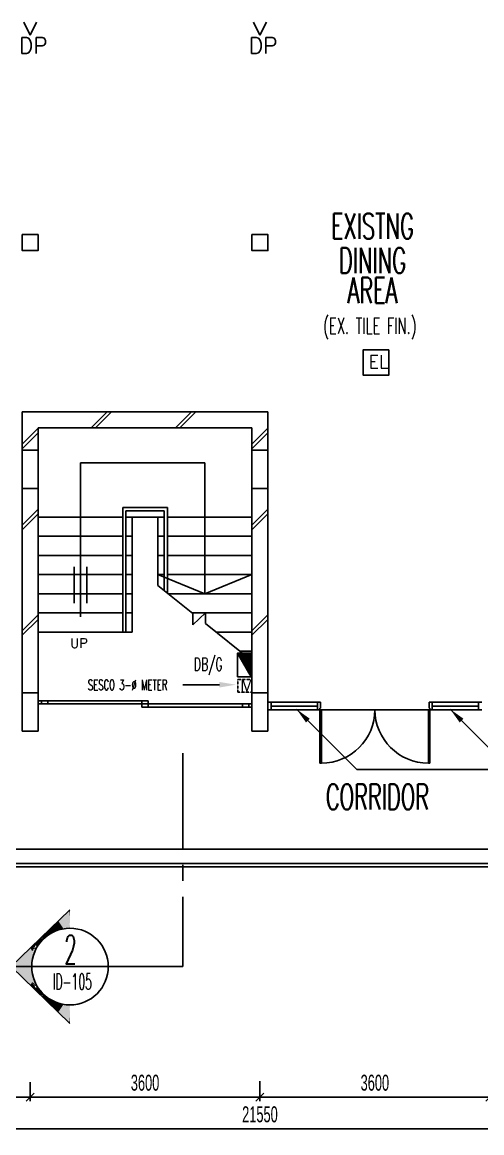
# Model space of a CAD drawing. Extents: x 33440 to 82647, y -26226 to 14644.
# Drawn here: x 47915 to 55115, y -22093 to -4702 of the extents above; entities that cross this region are included whole.
import ezdxf
from ezdxf.enums import TextEntityAlignment as Align

# ---------------------------------------------------------------- set-up
doc = ezdxf.new("R2010")
doc.units = 0
doc.header["$MEASUREMENT"] = 0
doc.header["$PDMODE"] = 35
doc.linetypes.add('CENTER2', pattern=[1.125, 0.75, -0.125, 0.125, -0.125])
doc.linetypes.add('HIDDEN', pattern=[0.375, 0.25, -0.125])
doc.layers.get('0').update_dxf_attribs({"linetype": 'CONTINUOUS'})
doc.layers.get('DEFPOINTS').update_dxf_attribs({"linetype": 'CONTINUOUS'})
for name, color, linetype in [('ARROW', 11, 'CONTINUOUS'), ('EL', 2, 'CONTINUOUS'), ('EXISTING', 7, 'CONTINUOUS'), ('LABEL', 3, 'CONTINUOUS'), ('SEC', 5, 'CONTINUOUS'), ('SPEC', 2, 'CONTINUOUS')]:
    doc.layers.add(name, color=color, linetype=linetype)
doc.styles.add('R100', font='ic-romns.shx', dxfattribs={"width": 0.6, "height": 250})
doc.styles.add('ROMANS', font='romans')
doc.styles.add('SIMPLEX', font='SIMPLEX.shx')
doc.dimstyles.new('R100', dxfattribs={"dimtxt": 250, "dimasz": 125, "dimexe": 60, "dimexo": 60, "dimgap": 100, "dimtad": 1, "dimtoh": 1, "dimdec": 0, "dimzin": 0, "dimdsep": 46, "dimtxsty": 'R100', "dimblk1": 'OBLIQUE', "dimblk2": 'OBLIQUE', "dimsah": 1, "dimcen": 0, "dimdle": 60, "dimclrd": 9, "dimclre": 9, "dimclrt": 2, "dimadec": 0, "dimazin": 0, "dimtfac": 1, "dimtdec": 0, "dimtofl": 0, "dimtmove": 2, "dimatfit": 3, "dimldrblk": 'OBLIQUE', "dimfxl": 1, "dimtolj": 1, "dimtzin": 0, "dimarcsym": 0})

# ---------------------------------------------------------------- blocks, each defined once
blk = doc.blocks.new('_OBLIQUE')
at = {"color": 0, "linetype": 'ByBlock', "ltscale": 2000}
blk.add_line((-0.5, -0.5), (0.5, 0.5), dxfattribs=at)
blk = doc.blocks.new('*D18')
at = {"layer": 'DEFPOINTS', "color": 0, "linetype": 'ByBlock', "ltscale": 2000}
for p in [(48040, -21241), (51640, -21226), (51640, -21535)]:
    blk.add_point(p, dxfattribs=at)
at = {"layer": 'LABEL', "color": 9, "linetype": 'ByBlock', "lineweight": -2, "ltscale": 2000}
for p, q in [((48040, -21301), (48040, -21595)), ((51640, -21286), (51640, -21595)), ((47980, -21535), (51700, -21535))]:
    blk.add_line(p, q, dxfattribs=at)
at = {"layer": 'LABEL', "color": 9, "linetype": 'ByBlock', "lineweight": -2, "ltscale": 2000, "xscale": 125, "yscale": 125, "zscale": 125, "rotation": 180}
blk.add_blockref('_OBLIQUE', (48040, -21535), dxfattribs=at)
at = {"layer": 'LABEL', "color": 9, "linetype": 'ByBlock', "lineweight": -2, "ltscale": 2000, "xscale": 125, "yscale": 125, "zscale": 125}
blk.add_blockref('_OBLIQUE', (51640, -21535), dxfattribs=at)
at = {"layer": 'LABEL', "color": 0, "linetype": 'ByBlock', "ltscale": 2000, "insert": (49840, -21310), "char_height": 250, "attachment_point": 5, "style": 'R100'}
blk.add_mtext('\\A1;3600', dxfattribs=at)
blk = doc.blocks.new('*D20')
at = {"layer": 'DEFPOINTS', "color": 0, "linetype": 'ByBlock', "ltscale": 2000}
for p in [(44440, -20802), (48040, -21241), (48040, -21535)]:
    blk.add_point(p, dxfattribs=at)
at = {"layer": 'LABEL', "color": 9, "linetype": 'ByBlock', "lineweight": -2, "ltscale": 2000}
for p, q in [((44440, -20862), (44440, -21595)), ((48040, -21301), (48040, -21595)), ((44380, -21535), (48100, -21535))]:
    blk.add_line(p, q, dxfattribs=at)
at = {"layer": 'LABEL', "color": 9, "linetype": 'ByBlock', "lineweight": -2, "ltscale": 2000, "xscale": 125, "yscale": 125, "zscale": 125, "rotation": 180}
blk.add_blockref('_OBLIQUE', (44440, -21535), dxfattribs=at)
at = {"layer": 'LABEL', "color": 9, "linetype": 'ByBlock', "lineweight": -2, "ltscale": 2000, "xscale": 125, "yscale": 125, "zscale": 125}
blk.add_blockref('_OBLIQUE', (48040, -21535), dxfattribs=at)
at = {"layer": 'LABEL', "color": 0, "linetype": 'ByBlock', "ltscale": 2000, "insert": (46240, -21310), "char_height": 250, "attachment_point": 5, "style": 'R100'}
blk.add_mtext('\\A1;3600', dxfattribs=at)
blk = doc.blocks.new('*D21')
at = {"layer": 'DEFPOINTS', "color": 0, "linetype": 'ByBlock', "ltscale": 2000}
for p in [(51640, -21226), (55240, -21224), (55240, -21535)]:
    blk.add_point(p, dxfattribs=at)
at = {"layer": 'LABEL', "color": 9, "linetype": 'ByBlock', "lineweight": -2, "ltscale": 2000}
for p, q in [((51640, -21286), (51640, -21595)), ((55240, -21284), (55240, -21595)), ((51580, -21535), (55300, -21535))]:
    blk.add_line(p, q, dxfattribs=at)
at = {"layer": 'LABEL', "color": 9, "linetype": 'ByBlock', "lineweight": -2, "ltscale": 2000, "xscale": 125, "yscale": 125, "zscale": 125, "rotation": 180}
blk.add_blockref('_OBLIQUE', (51640, -21535), dxfattribs=at)
at = {"layer": 'LABEL', "color": 9, "linetype": 'ByBlock', "lineweight": -2, "ltscale": 2000, "xscale": 125, "yscale": 125, "zscale": 125}
blk.add_blockref('_OBLIQUE', (55240, -21535), dxfattribs=at)
at = {"layer": 'LABEL', "color": 0, "linetype": 'ByBlock', "ltscale": 2000, "insert": (53440, -21310), "char_height": 250, "attachment_point": 5, "style": 'R100'}
blk.add_mtext('\\A1;3600', dxfattribs=at)
blk = doc.blocks.new('SLINE')
at = {"layer": 'ARROW'}
for p, q in [((3733, 1804), (4654, 2693)), ((4235, 2288), (4261, 2258)), ((4054, 1804), (3733, 1804)), ((4054, 1804), (3733, 1804)), ((3733, 1804), (4654, 915)), ((4235, 1320), (4261, 1350))]:
    blk.add_line(p, q, dxfattribs=at)
at = {"layer": 'ARROW', "color": 6}
blk.add_circle((4654, 1804), 600, dxfattribs=at)
at = {"layer": 'ARROW'}
for points in [[(4551, 2399), (4653, 2414), (4473, 2516), (4645, 2683)], [(4653, 2592), (4654, 2691), (4644, 2682)], [(4654, 2440), (4644, 2680), (4654, 2690), (4654, 2577)], [(4372, 2422), (4377, 2418), (4472, 2518)], [(4419, 2356), (4549, 2396), (4376, 2414), (4473, 2513)], [(4380, 2416), (4470, 2514), (4474, 2515), (4378, 2416)], [(4378, 2418), (4472, 2515), (4379, 2416)], [(4547, 2395), (4473, 2512), (4550, 2401), (4474, 2515)], [(4043, 2099), (4295, 2348), (4048, 2101), (4296, 2340)], [(4046, 2099), (4127, 2109), (4160, 2213), (4231, 2282)], [(4125, 2099), (4203, 2201), (4257, 2254), (4231, 2287)], [(4232, 2285), (4235, 2288), (4257, 2254), (4261, 2257)], [(4236, 2287), (4257, 2262), (4302, 2348), (4328, 2307)], [(4257, 2262), (4303, 2291), (4261, 2258), (4257, 2262)], [(4261, 2257), (4257, 2262), (4301, 2289)], [(4325, 2305), (4297, 2348), (4419, 2353), (4374, 2422)], [(4419, 2353), (4408, 2366), (4415, 2361)], [(4547, 2395), (4614, 2404), (4549, 2397), (4607, 2407)], [(4614, 2402), (4609, 2407), (4654, 2402), (4654, 2415)], [(4054, 1804), (4041, 2015), (3952, 2015), (4043, 2102)], [(4033, 2099), (4061, 2046), (4132, 2107), (4122, 2142)], [(4051, 1855), (4038, 2102), (4069, 2122), (4064, 2038)], [(4054, 1807), (4069, 2124), (4130, 2107), (4066, 2046)], [(4066, 2051), (4098, 2104), (4125, 2104), (4066, 2045)], [(4071, 2058), (4122, 2102), (4102, 2102)], [(4130, 2112), (4127, 2115), (4146, 2141), (4150, 2133)], [(4129, 2093), (4128, 2108), (4136, 2114), (4132, 2099)], [(4132, 2099), (4183, 2208), (4211, 2206), (4219, 2257)], [(4134, 2116), (4162, 2172), (4146, 2131), (4132, 2112)], [(4146, 2140), (4162, 2163), (4150, 2138), (4163, 2163)], [(3739, 1804), (4049, 1804), (3949, 2018), (4041, 2008)], [(4053, 1828), (4062, 2044), (4064, 2033), (4053, 1826)], [(4054, 1832), (4059, 2044), (4064, 2044), (4056, 1890)], [(3739, 1804), (4049, 1804), (3949, 1590), (4041, 1600)], [(4054, 1804), (4041, 1593), (3952, 1593), (4043, 1506)], [(4051, 1753), (4038, 1506), (4069, 1486), (4064, 1570)], [(4049, 1806), (4054, 1804), (4048, 1813)], [(4049, 1802), (4054, 1804), (4048, 1795)], [(4053, 1780), (4062, 1564), (4064, 1575), (4053, 1782)], [(4054, 1801), (4069, 1484), (4130, 1501), (4066, 1562)], [(4054, 1776), (4059, 1564), (4064, 1564), (4056, 1718)], [(4033, 1509), (4061, 1562), (4132, 1501), (4122, 1466)], [(4043, 1509), (4295, 1260), (4048, 1507), (4296, 1268)], [(4046, 1509), (4127, 1499), (4160, 1395), (4231, 1326)], [(4066, 1557), (4098, 1504), (4125, 1504), (4066, 1563)], [(4071, 1550), (4122, 1506), (4102, 1506)], [(4125, 1509), (4203, 1407), (4257, 1354), (4231, 1321)], [(4130, 1496), (4127, 1493), (4146, 1467), (4150, 1475)], [(4129, 1515), (4128, 1500), (4136, 1494), (4132, 1509)], [(4132, 1509), (4183, 1400), (4211, 1402), (4219, 1351)], [(4134, 1492), (4162, 1436), (4146, 1477), (4132, 1496)], [(4146, 1468), (4162, 1445), (4150, 1470), (4163, 1445)], [(4232, 1323), (4235, 1320), (4257, 1354), (4261, 1351)], [(4236, 1321), (4257, 1346), (4302, 1260), (4328, 1301)], [(4261, 1351), (4257, 1346), (4301, 1319)], [(4257, 1346), (4303, 1317), (4261, 1350), (4257, 1346)], [(4325, 1303), (4297, 1260), (4419, 1255), (4374, 1186)], [(4419, 1252), (4549, 1212), (4376, 1194), (4473, 1095)], [(4419, 1255), (4408, 1242), (4415, 1247)], [(4372, 1186), (4377, 1190), (4472, 1090)], [(4378, 1190), (4472, 1093), (4379, 1192)], [(4380, 1192), (4470, 1094), (4474, 1093), (4378, 1192)], [(4547, 1213), (4473, 1096), (4550, 1207), (4474, 1093)], [(4551, 1209), (4653, 1194), (4473, 1092), (4645, 925)], [(4547, 1213), (4614, 1204), (4549, 1211), (4607, 1201)], [(4614, 1206), (4609, 1201), (4654, 1206), (4654, 1193)], [(4654, 1168), (4644, 928), (4654, 918), (4654, 1031)], [(4653, 1016), (4654, 917), (4644, 926)]]:
    blk.add_solid(points, dxfattribs=at)
blk = doc.blocks.new('*D10')
at = {"layer": 'DEFPOINTS', "color": 0, "linetype": 'ByBlock', "ltscale": 2000}
for p in [(40865, -20565), (62415, -20565), (62415, -22030)]:
    blk.add_point(p, dxfattribs=at)
at = {"layer": 'LABEL', "color": 9, "linetype": 'ByBlock', "lineweight": -2, "ltscale": 2000}
for p, q in [((40865, -20625), (40865, -22090)), ((62415, -20625), (62415, -22090)), ((40805, -22030), (62475, -22030))]:
    blk.add_line(p, q, dxfattribs=at)
at = {"layer": 'LABEL', "color": 9, "linetype": 'ByBlock', "lineweight": -2, "ltscale": 2000, "xscale": 125, "yscale": 125, "zscale": 125, "rotation": 180}
blk.add_blockref('_OBLIQUE', (40865, -22030), dxfattribs=at)
at = {"layer": 'LABEL', "color": 9, "linetype": 'ByBlock', "lineweight": -2, "ltscale": 2000, "xscale": 125, "yscale": 125, "zscale": 125}
blk.add_blockref('_OBLIQUE', (62415, -22030), dxfattribs=at)
at = {"layer": 'LABEL', "color": 0, "linetype": 'ByBlock', "ltscale": 2000, "insert": (51640, -21805), "char_height": 250, "attachment_point": 5, "style": 'R100'}
blk.add_mtext('\\A1;21550', dxfattribs=at)

msp = doc.modelspace()

# ---------------------------------------------------------------- linework, layer by layer
at = {"color": 7}
msp.add_line((49263.4, -19490.1), (48063.5, -19490.1), dxfattribs=at)
at = {"layer": 'EL', "color": 7}
for p, q in [((47939.1, -4702.2), (48040.3, -4904.7)), ((48040.3, -4904.7), (48141.6, -4702.2)), ((51539.1, -4702.2), (51640.3, -4904.7)), ((51640.3, -4904.7), (51741.6, -4702.2))]:
    msp.add_line(p, q, dxfattribs=at)
msp.add_lwpolyline([(53658.6, -9830.7), (53258.6, -9830.7), (53258.6, -10230.7), (53658.6, -10230.7)], close=True, dxfattribs=at)
at = {"layer": 'EXISTING', "color": 7}
for p, q in [((47915.3, -10802.2), (51765.3, -10802.2)), ((47915.3, -10802.2), (47915.3, -11402.2)), ((49244.2, -10802.2), (48994.2, -11052.2)), ((49314.9, -10802.2), (49064.9, -11052.2)), ((50565.2, -10802.2), (50315.2, -11052.2)), ((50635.9, -10802.2), (50385.9, -11052.2)), ((51765.3, -10802.2), (51765.3, -11402.2)), ((48165.3, -11061.1), (47915.3, -11311.1)), ((48165.3, -11052.2), (51515.3, -11052.2)), ((48165.3, -11052.2), (48165.3, -11402.2)), ((51515.3, -11052.2), (51515.3, -11402.2)), ((51765.3, -11061.1), (51515.3, -11311.1)), ((48165.3, -11131.8), (47915.3, -11381.8)), ((51765.3, -11131.8), (51515.3, -11381.8)), ((48827.8, -14012.2), (48827.8, -11599.4)), ((48827.8, -11599.4), (50777.8, -11599.4)), ((50777.8, -13652.2), (50777.8, -11599.4)), ((47915.3, -12002.2), (47915.3, -15202.2)), ((48165.3, -12002.2), (48165.3, -15202.2)), ((51515.3, -15202.2), (51515.3, -12002.2)), ((51765.3, -12002.2), (51765.3, -15202.2)), ((48165.3, -12328.1), (47915.3, -12578.1)), ((49490.3, -12302.2), (49490.3, -14252.2)), ((49490.3, -12302.2), (50190.3, -12302.2)), ((50190.3, -12302.2), (50190.3, -13641.3)), ((51765.3, -12328.1), (51515.3, -12578.1)), ((48165.3, -12398.8), (47915.3, -12648.8)), ((48165.3, -12452.2), (49490.3, -12452.2)), ((49540.3, -12352.2), (49540.3, -14252.2)), ((49540.3, -12352.2), (50140.3, -12352.2)), ((49540.3, -12452.2), (50140.3, -12452.2)), ((49640.3, -12452.2), (49640.3, -14252.2)), ((50040.3, -12452.2), (50040.3, -13521.1)), ((50140.3, -12352.2), (50140.3, -13601.2)), ((50190.3, -12452.2), (51515.3, -12452.2)), ((51765.3, -12398.8), (51515.3, -12648.8)), ((48165.3, -12752.2), (49490.3, -12752.2)), ((49540.3, -12752.2), (49640.3, -12752.2)), ((50040.3, -12752.2), (50140.3, -12752.2)), ((50190.3, -12752.2), (51515.3, -12752.2)), ((48165.3, -13052.2), (49490.3, -13052.2)), ((49540.3, -13052.2), (49640.3, -13052.2)), ((50040.3, -13052.2), (50140.3, -13052.2)), ((50190.3, -13052.2), (51515.3, -13052.2)), ((48165.3, -13352.2), (49490.3, -13352.2)), ((48727.8, -13801.2), (48727.8, -13229.4)), ((48927.8, -13801.2), (48927.8, -13229.4)), ((49540.3, -13352.2), (49640.3, -13352.2)), ((50777.8, -13652.2), (50040.3, -13352.2)), ((50040.3, -13352.2), (50140.3, -13352.2)), ((50190.3, -13352.2), (51515.3, -13352.2)), ((50777.8, -13652.2), (51515.3, -13352.2)), ((50040.3, -13521.1), (50590, -13961.4)), ((48165.3, -13652.2), (49490.3, -13652.2)), ((49540.3, -13652.2), (49640.3, -13652.2)), ((50204, -13652.2), (51515.3, -13652.2)), ((48165.3, -13982.1), (47915.3, -14232.1)), ((48165.3, -14052.8), (47915.3, -14302.8)), ((48165.3, -13952.2), (49490.3, -13952.2)), ((49540.3, -13952.2), (49640.3, -13952.2)), ((50578.6, -13952.2), (51515.3, -13952.2)), ((50590, -14138.4), (50786, -13952.2)), ((50590, -13961.4), (50590, -14138.4)), ((50786, -13952.2), (50786, -14118.3)), ((51765.3, -13982.1), (51515.3, -14232.1)), ((51765.3, -14052.8), (51515.3, -14302.8)), ((48165.3, -14252.2), (49640.3, -14252.2)), ((50786, -14118.3), (51515.3, -14702.3)), ((50953.3, -14252.2), (51515.3, -14252.2)), ((51327.9, -14552.2), (51515.3, -14552.2)), ((49890.3, -15427.2), (49890.3, -15327.2)), ((49890.3, -15377.2), (50665.3, -15377.2)), ((51765.3, -15352.2), (52540.3, -15352.2)), ((51765.3, -15467.2), (52540.3, -15467.2)), ((51815.3, -15467.2), (51815.3, -15352.2)), ((52540.3, -15467.2), (52540.3, -15352.2)), ((52590.3, -15352.2), (52540.3, -15352.2)), ((52540.3, -15467.2), (52577.3, -15467.2)), ((52577.3, -15467.2), (52577.3, -15442.2)), ((52577.3, -15442.2), (52590.3, -15442.2)), ((52577.3, -15467.2), (52577.3, -16305.2)), ((52602.3, -15467.2), (52577.3, -15467.2)), ((52590.3, -15442.2), (52590.3, -15352.2)), ((52602.3, -15467.2), (52602.3, -16305.7)), ((52602.3, -15467.2), (54278.3, -15467.2)), ((54278.3, -15467.2), (54278.3, -16305.7)), ((54278.3, -15467.2), (54303.3, -15467.2)), ((54290.3, -15352.2), (54340.3, -15352.2)), ((54290.3, -15442.2), (54290.3, -15352.2)), ((54303.3, -15442.2), (54290.3, -15442.2)), ((54303.3, -15467.2), (54303.3, -15442.2)), ((54303.3, -15467.2), (54303.3, -16305.2)), ((54340.3, -15467.2), (54303.3, -15467.2)), ((55115.3, -15352.2), (54340.3, -15352.2)), ((54340.3, -15467.2), (54340.3, -15352.2)), ((55115.3, -15467.2), (54340.3, -15467.2)), ((55065.3, -15467.2), (55065.3, -15352.2)), ((52602.3, -16305.2), (52577.3, -16305.2)), ((54278.3, -16305.2), (54303.3, -16305.2)), ((38552.8, -17652.2), (59852.8, -17652.2)), ((38277.8, -17877.2), (59627.8, -17877.2)), ((38227.8, -17927.2), (59577.8, -17927.2))]:
    msp.add_line(p, q, dxfattribs=at)
at = {"layer": 'EXISTING', "color": 7, "linetype": 'Continuous', "ltscale": 1000}
for p, q in [((51290.6, -14580.3), (51504.7, -14952.9)), ((51304.6, -14580.3), (51504.7, -14928.5)), ((51318.1, -14580.3), (51504.7, -14904.9)), ((51331.7, -14580.3), (51504.7, -14881.3)), ((51345.3, -14580.3), (51504.7, -14857.7)), ((51358.9, -14580.3), (51504.7, -14834.1)), ((51372.4, -14580.3), (51504.7, -14810.5)), ((51386, -14580.3), (51504.7, -14786.8)), ((51399.6, -14580.3), (51504.7, -14763.2)), ((51413.2, -14580.3), (51504.7, -14739.6)), ((51426.7, -14580.3), (51504.7, -14716)), ((51440.3, -14580.3), (51504.7, -14692.4)), ((51453.9, -14580.3), (51504.7, -14668.8)), ((51453.9, -14580.3), (51504.7, -14668.8)), ((51467.4, -14580.3), (51504.7, -14645.2)), ((51481, -14580.3), (51504.7, -14621.5))]:
    msp.add_line(p, q, dxfattribs=at)
at = {"layer": 'EXISTING', "color": 7, "ltscale": 500}
for p, q in [((49890.3, -15327.2), (48165.3, -15327.2)), ((51515.3, -15377.2), (48165.3, -15377.2)), ((48215.3, -15377.2), (48215.3, -15327.2)), ((48315.3, -15377.2), (48315.3, -15327.2)), ((49790.3, -15327.2), (49790.3, -15377.2)), ((49790.3, -15377.2), (49790.3, -15427.2)), ((51515.3, -15427.2), (49790.3, -15427.2)), ((49890.3, -15327.2), (49890.3, -15377.2)), ((49890.3, -15377.2), (49890.3, -15427.2)), ((51365.3, -15427.2), (51365.3, -15377.2)), ((51465.3, -15427.2), (51465.3, -15377.2)), ((52540.3, -15409.7), (51815.3, -15409.7)), ((54340.3, -15409.7), (55065.3, -15409.7))]:
    msp.add_line(p, q, dxfattribs=at)
at = {"layer": 'EXISTING', "color": 7}
for points in [[(47915.3, -8027.2), (48165.3, -8027.2), (48165.3, -8277.2), (47915.3, -8277.2)], [(51515.3, -8027.2), (51765.3, -8027.2), (51765.3, -8277.2), (51515.3, -8277.2)], [(47915.3, -12002.2), (47915.3, -11402.2), (48165.3, -11402.2), (48165.3, -12002.2)], [(51765.3, -12002.2), (51765.3, -11402.2), (51515.3, -11402.2), (51515.3, -12002.2)]]:
    msp.add_lwpolyline(points, close=True, dxfattribs=at)
at = {"layer": 'EXISTING', "color": 7, "linetype": 'Continuous', "ltscale": 1000}
msp.add_lwpolyline([(51290.6, -14952.9), (51290.6, -14580.3), (51504.7, -14580.3), (51504.7, -14952.9)], close=True, dxfattribs=at)
msp.add_lwpolyline([(51290.6, -14952.9), (51290.6, -14580.3), (51504.7, -14580.3), (51504.7, -14952.9)], close=True, dxfattribs=at)
at = {"layer": 'EXISTING', "color": 7, "ltscale": 500}
for points in [[(48165.3, -15802.2), (48165.3, -15202.2), (47915.3, -15202.2), (47915.3, -15802.2)], [(51765.3, -15802.2), (51765.3, -15202.2), (51515.3, -15202.2), (51515.3, -15802.2)]]:
    msp.add_lwpolyline(points, close=True, dxfattribs=at)
at = {"layer": 'EXISTING', "color": 7}
for centre, start, end in [((52602.3, -15467.2), 270, 0), ((54278.3, -15467.2), 180, 270)]:
    msp.add_arc(centre, 838, start, end, dxfattribs=at)
at = {"layer": 'SEC', "color": 7, "linetype": 'CENTER2', "ltscale": 2000}
for p, q in [((50429.3, -16148.7), (50429.3, -19490.1)), ((50429.3, -19490.1), (49263.4, -19490.1))]:
    msp.add_line(p, q, dxfattribs=at)
at = {"layer": 'SPEC', "color": 7}
for p, q in [((51004.7, -15076.4), (50431.5, -15076.4)), ((52214.6, -15461.5), (53158.6, -16405.5)), ((54621.8, -15461.5), (55565.9, -16405.5)), ((53158.6, -16405.5), (57868.5, -16405.5))]:
    msp.add_line(p, q, dxfattribs=at)
at = {"layer": 'SPEC', "color": 7, "linetype": 'HIDDEN'}
msp.add_lwpolyline([(51293.5, -14994.7), (51510.2, -14994.7), (51510.2, -15194), (51293.5, -15194)], close=True, dxfattribs=at)
at = {"layer": 'SPEC', "color": 7}
msp.add_solid([(51004.7, -15033.2), (51004.7, -15119.6), (51263.9, -15076.4)], dxfattribs=at)
at = {"layer": 'SPEC', "color": 7, "linetype": 'ByBlock'}
for points in [[(52214.6, -15461.5), (52420.8, -15608.8), (52361.9, -15667.7)], [(54621.8, -15461.5), (54828.1, -15608.8), (54769.1, -15667.7)]]:
    msp.add_solid(points, dxfattribs=at)

# ---------------------------------------------------------------- block references
at = {"layer": 'ARROW', "color": 7, "xscale": 0.9998999999952503, "yscale": 0.9998999999988882, "zscale": 0.9999}
msp.add_blockref('SLINE', (44010, -21293.9), dxfattribs=at)

# ---------------------------------------------------------------- texts
at = {"layer": 'ARROW', "color": 7, "style": 'SIMPLEX', "width": 0.5}
msp.add_text('2', height=450, dxfattribs=at).set_placement((48576.8, -19447.2))
msp.add_text('ID-105', height=249.97, dxfattribs=at).set_placement((49008.8, -19851), align=Align.RIGHT)
at = {"layer": 'EL', "color": 7, "style": 'SIMPLEX'}
for s, height, p in [('DP', 250, (47864.8, -5192.3)), ('DP', 250, (51464.8, -5192.3)), ('EL', 199.98, (53343.4, -10117.5))]:
    msp.add_text(s, height=height, dxfattribs=at).set_placement(p)
at = {"layer": 'EXISTING', "color": 7, "style": 'ROMANS'}
msp.add_text('UP', height=150, dxfattribs=at).set_placement((48666.7, -14501.4))
at = {"layer": 'LABEL', "color": 7, "style": 'ROMANS', "width": 0.6}
for s, p in [('EXISTNG', (53403.3, -8095.1)), ('DINING', (53403.3, -8633.5)), ('AREA', (53403.3, -9099.4)), ('CORRIDOR', (53480.5, -17031.2))]:
    msp.add_text(s, height=400, dxfattribs=at).set_placement(p, align=Align.CENTER)
at = {"layer": 'SPEC', "color": 7, "style": 'ROMANS', "width": 0.6}
msp.add_text('(EX. TILE FIN.)', height=250, dxfattribs=at).set_placement((52631.4, -9582.5))
at = {"layer": 'SPEC', "color": 7, "linetype": 'HIDDEN', "style": 'ROMANS', "width": 0.6}
for s, height, p in [('DB/G', 205.82, (50605, -14858.8)), ('SESCO 3-%%C METER', 162, (48944, -15159.7))]:
    msp.add_text(s, height=height, dxfattribs=at).set_placement(p)
at = {"layer": 'SPEC', "color": 7, "linetype": 'HIDDEN'}
msp.add_text('M ', height=187.11, dxfattribs=at).set_placement((51331.3, -15183))

# ---------------------------------------------------------------- dimensions: what is measured, and where the dimension line sits
at = {"layer": 'LABEL', "color": 0, "linetype": 'ByBlock', "ltscale": 2000}
for base, p1, p2, override, picture, middle in [((62415.3, -22030.2), (40865.3, -20564.5), (62415.3, -20564.5), {"dimclrt": 0}, '*D10', (51640.3, -21805.2)), ((48040.3, -21535.1), (44440.3, -20802.2), (48040.3, -21241.1), {"dimtih": 0, "dimclrt": 0}, '*D20', (46240.3, -21310.1)), ((51640.3, -21535.1), (48040.3, -21241.1), (51640.3, -21226.2), {"dimtih": 0, "dimclrt": 0}, '*D18', (49840.3, -21310.1)), ((55240.3, -21535.1), (51640.3, -21226.2), (55240.3, -21224.3), {"dimtih": 0, "dimclrt": 0}, '*D21', (53440.3, -21310.1))]:
    dim = msp.add_linear_dim(base=base, p1=p1, p2=p2, dimstyle='R100', override=override, dxfattribs=at)
    dim.commit()
    dim.dimension.update_dxf_attribs({"geometry": picture, "text_midpoint": middle})

doc.saveas('drawing.dxf')
